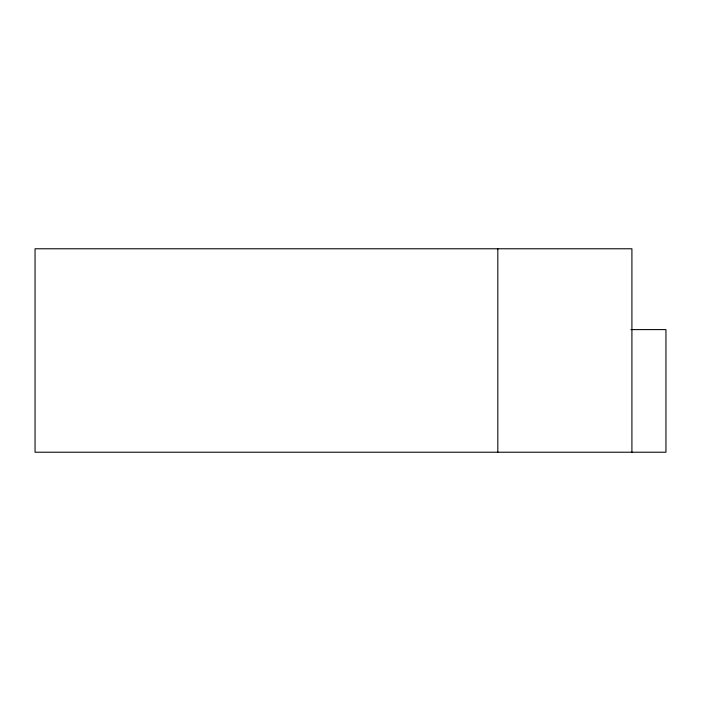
<?xml version="1.0" encoding="UTF-8"?>
<svg xmlns="http://www.w3.org/2000/svg" width="701" height="701" viewBox="0 0 701 701"><rect width="100%" height="100%" fill="white"/><g stroke="black" fill="none" stroke-linecap="round" stroke-linejoin="round"><path stroke-width="1.05" d="M630.926 329.601L665.95 329.601L665.95 452.224L35.05 452.224L35.05 248.776L631.916 248.776L631.916 452.224M497.824 248.776L497.824 452.224"/></g></svg>
